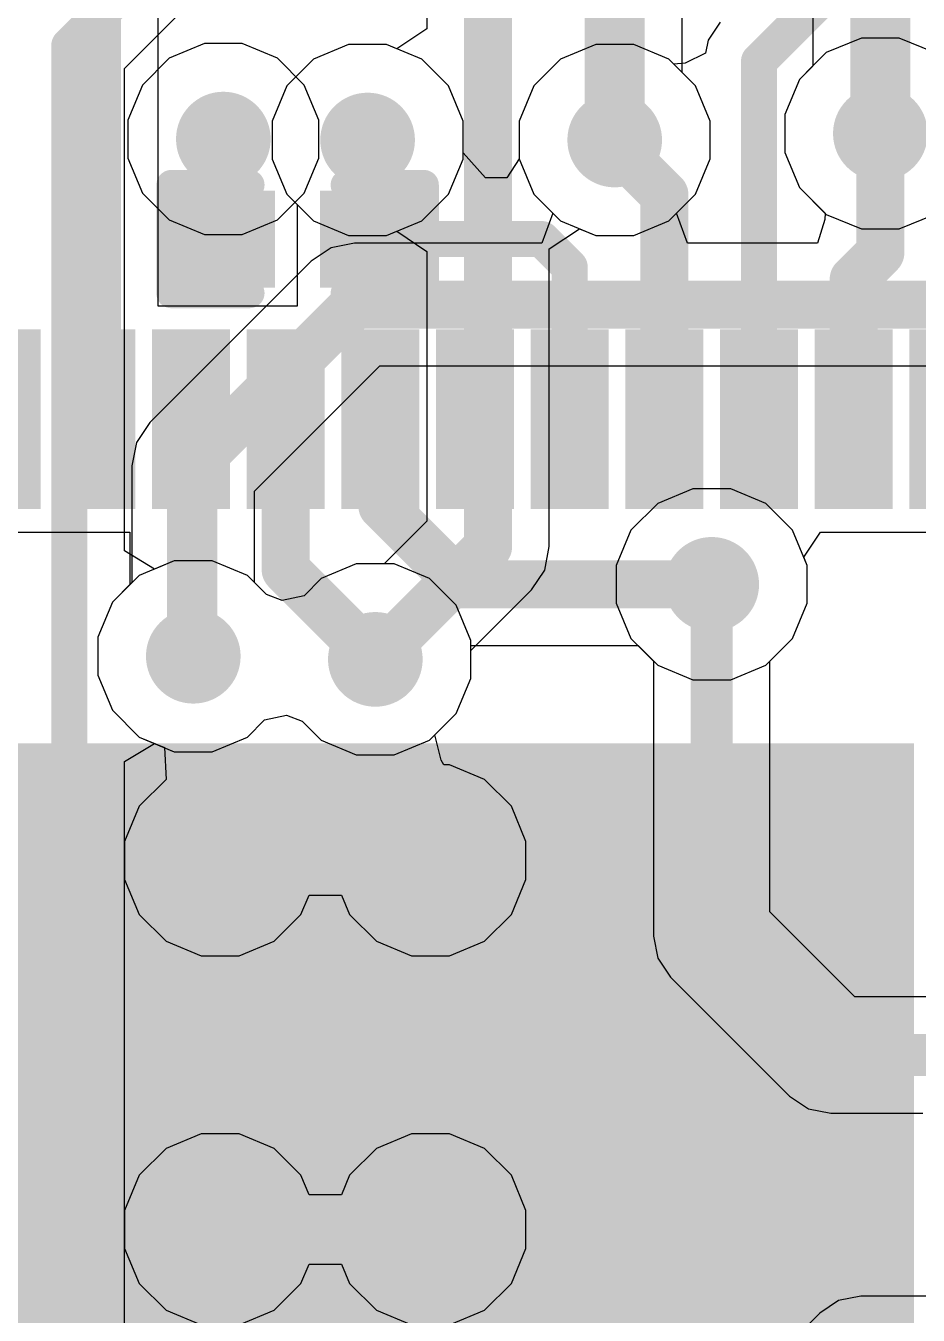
# Model space of a CAD drawing. Header units: inches. Extents: x 0 to 5429, y 0 to 5429.
# Drawn here: x 10.77 to 14.54, y 15.56 to 21.01 of the extents above; entities that cross this region are included whole.
import ezdxf

# ---------------------------------------------------------------- set-up
doc = ezdxf.new("R2010")
doc.units = ezdxf.units.IN
for name, color, linetype in [('Bottom Layer', 5, 'Continuous'), ('Ground', 16, 'Continuous'), ('Power', 76, 'Continuous'), ('Top Layer', 1, 'Continuous'), ('Top Overlay', 2, 'Continuous'), ('Top Paste', 8, 'Continuous'), ('Top Solder', 216, 'Continuous'), ('Via Holes', 16, 'Continuous')]:
    doc.layers.add(name, color=color, linetype=linetype)

# ---------------------------------------------------------------- blocks, each defined once
blk = doc.blocks.new('56_QFN__7_7__25')
at = {"layer": 'Top Layer'}
for points in [[(-2, -2), (-2, 2), (2, 2), (2, -2)], [(-1.69, -3.1), (-1.69, -3.75), (-1.91, -3.75), (-1.91, -3.1)], [(-1.29, -3.1), (-1.29, -3.75), (-1.51, -3.75), (-1.51, -3.1)], [(-0.89, -3.1), (-0.89, -3.75), (-1.11, -3.75), (-1.11, -3.1)], [(-0.49, -3.1), (-0.49, -3.75), (-0.71, -3.75), (-0.71, -3.1)], [(-0.09, -3.1), (-0.09, -3.75), (-0.31, -3.75), (-0.31, -3.1)], [(0.31, -3.1), (0.31, -3.75), (0.09, -3.75), (0.09, -3.1)], [(0.71, -3.1), (0.71, -3.75), (0.49, -3.75), (0.49, -3.1)], [(1.11, -3.1), (1.11, -3.75), (0.89, -3.75), (0.89, -3.1)], [(1.51, -3.1), (1.51, -3.75), (1.29, -3.75), (1.29, -3.1)], [(1.91, -3.1), (1.91, -3.75), (1.69, -3.75), (1.69, -3.1)]]:
    blk.add_hatch(color=1, dxfattribs=at).paths.add_polyline_path(points)
at = {"layer": 'Top Paste'}
for points in [[(-2, -2), (-2, 2), (2, 2), (2, -2)], [(-1.69, -3.1), (-1.69, -3.75), (-1.91, -3.75), (-1.91, -3.1)], [(-1.29, -3.1), (-1.29, -3.75), (-1.51, -3.75), (-1.51, -3.1)], [(-0.89, -3.1), (-0.89, -3.75), (-1.11, -3.75), (-1.11, -3.1)], [(-0.49, -3.1), (-0.49, -3.75), (-0.71, -3.75), (-0.71, -3.1)], [(-0.09, -3.1), (-0.09, -3.75), (-0.31, -3.75), (-0.31, -3.1)], [(0.31, -3.1), (0.31, -3.75), (0.09, -3.75), (0.09, -3.1)], [(0.71, -3.1), (0.71, -3.75), (0.49, -3.75), (0.49, -3.1)], [(1.11, -3.1), (1.11, -3.75), (0.89, -3.75), (0.89, -3.1)], [(1.51, -3.1), (1.51, -3.75), (1.29, -3.75), (1.29, -3.1)], [(1.91, -3.1), (1.91, -3.75), (1.69, -3.75), (1.69, -3.1)]]:
    blk.add_hatch(color=8, dxfattribs=at).paths.add_polyline_path(points)
at = {"layer": 'Top Solder'}
for points in [[(-2.055, -2.055), (-2.055, 2.055), (2.055, 2.055), (2.055, -2.055)], [(-2.035, -3.045), (-2.035, -3.805), (-2.365, -3.805), (-2.365, -3.045)], [(-1.635, -3.045), (-1.635, -3.805), (-1.965, -3.805), (-1.965, -3.045)], [(-1.235, -3.045), (-1.235, -3.805), (-1.565, -3.805), (-1.565, -3.045)], [(-0.835, -3.045), (-0.835, -3.805), (-1.165, -3.805), (-1.165, -3.045)], [(-0.435, -3.045), (-0.435, -3.805), (-0.765, -3.805), (-0.765, -3.045)], [(-0.035, -3.045), (-0.035, -3.805), (-0.365, -3.805), (-0.365, -3.045)], [(0.365, -3.045), (0.365, -3.805), (0.035, -3.805), (0.035, -3.045)], [(0.765, -3.045), (0.765, -3.805), (0.435, -3.805), (0.435, -3.045)], [(1.165, -3.045), (1.165, -3.805), (0.835, -3.805), (0.835, -3.045)], [(1.565, -3.045), (1.565, -3.805), (1.235, -3.805), (1.235, -3.045)], [(1.965, -3.045), (1.965, -3.805), (1.635, -3.805), (1.635, -3.045)]]:
    blk.add_hatch(color=216, dxfattribs=at).paths.add_polyline_path(points)
blk = doc.blocks.new('CAP_0201_66')
at = {"layer": 'Top Layer'}
for points in [[(-0.45, 0.15), (-0.15, 0.15), (-0.15, -0.15), (-0.45, -0.15)], [(0.15, 0.15), (0.45, 0.15), (0.45, -0.15), (0.15, -0.15)]]:
    blk.add_hatch(color=1, dxfattribs=at).paths.add_polyline_path(points)
at = {"layer": 'Top Paste'}
for points in [[(-0.45, 0.15), (-0.15, 0.15), (-0.15, -0.15), (-0.45, -0.15)], [(0.15, 0.15), (0.45, 0.15), (0.45, -0.15), (0.15, -0.15)]]:
    blk.add_hatch(color=8, dxfattribs=at).paths.add_polyline_path(points)
at = {"layer": 'Top Solder'}
for points in [[(-0.505, 0.205), (-0.095, 0.205), (-0.095, -0.205), (-0.505, -0.205)], [(0.095, 0.205), (0.505, 0.205), (0.505, -0.205), (0.095, -0.205)]]:
    blk.add_hatch(color=216, dxfattribs=at).paths.add_polyline_path(points)
at = {"layer": 'Top Overlay', "const_width": 0.127}
for points in [[(-0.5334, 0.2286), (-0.2032, 0.2286)], [(-0.5334, -0.2286), (-0.5334, 0.2286)], [(0.2032, 0.2286), (0.5334, 0.2286)], [(0.5334, -0.2286), (0.5334, 0.2286)], [(-0.5334, -0.2286), (-0.2032, -0.2286)], [(0.2032, -0.2286), (0.5334, -0.2286)]]:
    blk.add_lwpolyline(points, dxfattribs=at)
at = {"layer": 'Top Overlay', "const_width": 0.0635}
for points in [[(-0.5651, 0.2286, 1), (-0.5016, 0.2286, 1)], [(-0.5651, 0.2286, 1), (-0.5016, 0.2286, 1)], [(-0.2349, 0.2286, 1), (-0.1714, 0.2286, 1)], [(0.1714, 0.2286, 1), (0.2349, 0.2286, 1)], [(0.5016, 0.2286, 1), (0.5651, 0.2286, 1)], [(0.5016, 0.2286, 1), (0.5651, 0.2286, 1)], [(-0.5651, -0.2286, 1), (-0.5016, -0.2286, 1)], [(-0.5651, -0.2286, 1), (-0.5016, -0.2286, 1)], [(-0.2349, -0.2286, 1), (-0.1714, -0.2286, 1)], [(0.1714, -0.2286, 1), (0.2349, -0.2286, 1)], [(0.5016, -0.2286, 1), (0.5651, -0.2286, 1)], [(0.5016, -0.2286, 1), (0.5651, -0.2286, 1)]]:
    blk.add_lwpolyline(points, format="xyb", close=True, dxfattribs=at)

msp = doc.modelspace()

# ---------------------------------------------------------------- hatches: boundary and pattern name
at = {"layer": 'Bottom Layer'}
h = msp.add_hatch(color=5, dxfattribs=at)
edge = h.paths.add_edge_path()
edge.add_arc((11.6078, 20.5272), 0.2, 0, 360)
h = msp.add_hatch(color=5, dxfattribs=at)
edge = h.paths.add_edge_path()
edge.add_arc((12.2174, 20.5232), 0.2, 0, 360)
h = msp.add_hatch(color=5, dxfattribs=at)
edge = h.paths.add_edge_path()
edge.add_arc((13.2614, 20.5233), 0.2, 0, 360)
h = msp.add_hatch(color=5, dxfattribs=at)
edge = h.paths.add_edge_path()
edge.add_arc((14.3839, 20.5507), 0.2, 0, 360)
h = msp.add_hatch(color=5, dxfattribs=at)
edge = h.paths.add_edge_path()
edge.add_arc((13.6714, 18.6462), 0.2, 0, 360)
h = msp.add_hatch(color=5, dxfattribs=at)
edge = h.paths.add_edge_path()
edge.add_arc((11.4808, 18.3424), 0.2, 0, 360)
h = msp.add_hatch(color=5, dxfattribs=at)
edge = h.paths.add_edge_path()
edge.add_arc((12.25, 18.3292), 0.2, 0, 360)
h = msp.add_hatch(color=5, dxfattribs=at)
edge = h.paths.add_edge_path()
edge.add_arc((11.594, 17.48), 0.2, 0, 360)
h = msp.add_hatch(color=5, dxfattribs=at)
edge = h.paths.add_edge_path()
edge.add_arc((12.483, 17.48), 0.2, 0, 360)
h = msp.add_hatch(color=5, dxfattribs=at)
edge = h.paths.add_edge_path()
edge.add_arc((11.594, 15.9212), 0.2, 0, 360)
h = msp.add_hatch(color=5, dxfattribs=at)
edge = h.paths.add_edge_path()
edge.add_arc((12.483, 15.9212), 0.2, 0, 360)
at = {"layer": 'Ground'}
h = msp.add_hatch(color=16, dxfattribs=at)
edge = h.paths.add_edge_path()
edge.add_arc((11.6078, 20.5272), 0.2, 0, 360)
h = msp.add_hatch(color=16, dxfattribs=at)
edge = h.paths.add_edge_path()
edge.add_arc((12.2174, 20.5232), 0.2, 0, 360)
h = msp.add_hatch(color=16, dxfattribs=at)
edge = h.paths.add_edge_path()
edge.add_arc((13.2614, 20.5233), 0.2, 0, 360)
h = msp.add_hatch(color=16, dxfattribs=at)
edge = h.paths.add_edge_path()
edge.add_arc((14.3839, 20.5507), 0.2, 0, 360)
h = msp.add_hatch(color=16, dxfattribs=at)
edge = h.paths.add_edge_path()
edge.add_arc((13.6714, 18.6462), 0.2, 0, 360)
h = msp.add_hatch(color=16, dxfattribs=at)
edge = h.paths.add_edge_path()
edge.add_arc((11.4808, 18.3424), 0.2, 0, 360)
h = msp.add_hatch(color=16, dxfattribs=at)
edge = h.paths.add_edge_path()
edge.add_arc((12.25, 18.3292), 0.2, 0, 360)
h = msp.add_hatch(color=16, dxfattribs=at)
edge = h.paths.add_edge_path()
edge.add_arc((11.594, 17.48), 0.2, 0, 360)
h = msp.add_hatch(color=16, dxfattribs=at)
edge = h.paths.add_edge_path()
edge.add_arc((12.483, 17.48), 0.2, 0, 360)
h = msp.add_hatch(color=16, dxfattribs=at)
edge = h.paths.add_edge_path()
edge.add_arc((11.594, 15.9212), 0.2, 0, 360)
h = msp.add_hatch(color=16, dxfattribs=at)
edge = h.paths.add_edge_path()
edge.add_arc((12.483, 15.9212), 0.2, 0, 360)
at = {"layer": 'Power'}
h = msp.add_hatch(color=76, dxfattribs=at)
edge = h.paths.add_edge_path()
edge.add_arc((11.6078, 20.5272), 0.2, 0, 360)
h = msp.add_hatch(color=76, dxfattribs=at)
edge = h.paths.add_edge_path()
edge.add_arc((12.2174, 20.5232), 0.2, 0, 360)
h = msp.add_hatch(color=76, dxfattribs=at)
edge = h.paths.add_edge_path()
edge.add_arc((13.2614, 20.5233), 0.2, 0, 360)
h = msp.add_hatch(color=76, dxfattribs=at)
edge = h.paths.add_edge_path()
edge.add_arc((14.3839, 20.5507), 0.2, 0, 360)
h = msp.add_hatch(color=76, dxfattribs=at)
edge = h.paths.add_edge_path()
edge.add_arc((13.6714, 18.6462), 0.2, 0, 360)
h = msp.add_hatch(color=76, dxfattribs=at)
edge = h.paths.add_edge_path()
edge.add_arc((11.4808, 18.3424), 0.2, 0, 360)
h = msp.add_hatch(color=76, dxfattribs=at)
edge = h.paths.add_edge_path()
edge.add_arc((12.25, 18.3292), 0.2, 0, 360)
h = msp.add_hatch(color=76, dxfattribs=at)
edge = h.paths.add_edge_path()
edge.add_arc((11.594, 17.48), 0.2, 0, 360)
h = msp.add_hatch(color=76, dxfattribs=at)
edge = h.paths.add_edge_path()
edge.add_arc((12.483, 17.48), 0.2, 0, 360)
h = msp.add_hatch(color=76, dxfattribs=at)
edge = h.paths.add_edge_path()
edge.add_arc((11.594, 15.9212), 0.2, 0, 360)
h = msp.add_hatch(color=76, dxfattribs=at)
edge = h.paths.add_edge_path()
edge.add_arc((12.483, 15.9212), 0.2, 0, 360)
at = {"layer": 'Top Layer'}
h = msp.add_hatch(color=1, dxfattribs=at)
edge = h.paths.add_edge_path()
edge.add_arc((11.6078, 20.5272), 0.2, 0, 360)
h = msp.add_hatch(color=1, dxfattribs=at)
edge = h.paths.add_edge_path()
edge.add_arc((12.2174, 20.5232), 0.2, 0, 360)
h = msp.add_hatch(color=1, dxfattribs=at)
edge = h.paths.add_edge_path()
edge.add_arc((13.2614, 20.5233), 0.2, 0, 360)
h = msp.add_hatch(color=1, dxfattribs=at)
edge = h.paths.add_edge_path()
edge.add_arc((14.3839, 20.5507), 0.2, 0, 360)
h = msp.add_hatch(color=1, dxfattribs=at)
edge = h.paths.add_edge_path()
edge.add_arc((13.6714, 18.6462), 0.2, 0, 360)
h = msp.add_hatch(color=1, dxfattribs=at)
edge = h.paths.add_edge_path()
edge.add_arc((11.4808, 18.3424), 0.2, 0, 360)
h = msp.add_hatch(color=1, dxfattribs=at)
edge = h.paths.add_edge_path()
edge.add_arc((12.25, 18.3292), 0.2, 0, 360)
h = msp.add_hatch(color=1, dxfattribs=at)
edge = h.paths.add_edge_path()
edge.add_arc((11.594, 17.48), 0.2, 0, 360)
h = msp.add_hatch(color=1, dxfattribs=at)
edge = h.paths.add_edge_path()
edge.add_arc((12.483, 17.48), 0.2, 0, 360)
h = msp.add_hatch(color=1, dxfattribs=at)
edge = h.paths.add_edge_path()
edge.add_arc((11.594, 15.9212), 0.2, 0, 360)
h = msp.add_hatch(color=1, dxfattribs=at)
edge = h.paths.add_edge_path()
edge.add_arc((12.483, 15.9212), 0.2, 0, 360)
at = {"layer": 'Via Holes'}
h = msp.add_hatch(color=7, dxfattribs=at)
edge = h.paths.add_edge_path()
edge.add_arc((14.3839, 20.5507), 0.1, 0, 360)
h = msp.add_hatch(color=7, dxfattribs=at)
edge = h.paths.add_edge_path()
edge.add_arc((11.6078, 20.5272), 0.1, 0, 360)
h = msp.add_hatch(color=7, dxfattribs=at)
edge = h.paths.add_edge_path()
edge.add_arc((12.2174, 20.5232), 0.1, 0, 360)
h = msp.add_hatch(color=7, dxfattribs=at)
edge = h.paths.add_edge_path()
edge.add_arc((13.2614, 20.5233), 0.1, 0, 360)
h = msp.add_hatch(color=7, dxfattribs=at)
edge = h.paths.add_edge_path()
edge.add_arc((13.6714, 18.6462), 0.1, 0, 360)
h = msp.add_hatch(color=7, dxfattribs=at)
edge = h.paths.add_edge_path()
edge.add_arc((11.4808, 18.3424), 0.1, 0, 360)
h = msp.add_hatch(color=7, dxfattribs=at)
edge = h.paths.add_edge_path()
edge.add_arc((12.25, 18.3292), 0.1, 0, 360)
h = msp.add_hatch(color=7, dxfattribs=at)
edge = h.paths.add_edge_path()
edge.add_arc((11.594, 17.48), 0.1, 0, 360)
h = msp.add_hatch(color=7, dxfattribs=at)
edge = h.paths.add_edge_path()
edge.add_arc((12.483, 17.48), 0.1, 0, 360)
h = msp.add_hatch(color=7, dxfattribs=at)
edge = h.paths.add_edge_path()
edge.add_arc((11.594, 15.9212), 0.1, 0, 360)
h = msp.add_hatch(color=7, dxfattribs=at)
edge = h.paths.add_edge_path()
edge.add_arc((12.483, 15.9212), 0.1, 0, 360)

# ---------------------------------------------------------------- linework, layer by layer
at = {"layer": 'Bottom Layer'}
for p, q in [((14.099, 22.5059), (14.099, 20.8361)), ((13.5463, 20.8086), (13.5463, 21.2507)), ((11.1899, 20.8253), (11.5342, 21.1697)), ((12.4673, 21.1397), (12.4673, 20.9936)), ((12.4673, 20.9936), (12.3403, 20.9087)), ((12.1372, 20.9264), (11.989, 20.865)), ((12.2976, 20.9264), (12.1372, 20.9264)), ((12.3403, 20.9087), (12.2976, 20.9264)), ((11.989, 20.865), (11.8756, 20.7516)), ((11.1899, 18.7876), (11.1899, 20.8253)), ((13.6032, 20.7517), (13.5463, 20.8086)), ((14.099, 20.8361), (14.0421, 20.7791)), ((14.0421, 20.7791), (13.9807, 20.6309)), ((11.8756, 20.7516), (11.8142, 20.6034)), ((13.6646, 20.6035), (13.6032, 20.7517)), ((11.8142, 20.6034), (11.8142, 20.443)), ((13.6646, 20.4431), (13.6646, 20.6035)), ((13.9807, 20.6309), (13.9807, 20.4705)), ((11.8142, 20.443), (11.8756, 20.2948)), ((13.6032, 20.2949), (13.6646, 20.4431)), ((13.9807, 20.4705), (14.0421, 20.3223)), ((14.0421, 20.3223), (14.1555, 20.2089)), ((11.8756, 20.2948), (11.989, 20.1814)), ((13.4898, 20.1815), (13.6032, 20.2949)), ((11.989, 20.1814), (12.1372, 20.12)), ((13.3416, 20.1201), (13.4898, 20.1815)), ((14.1555, 20.2089), (14.3037, 20.1475)), ((14.4641, 20.1475), (14.6123, 20.2089)), ((12.1372, 20.12), (12.2976, 20.12)), ((12.2976, 20.12), (12.3403, 20.1377)), ((12.3403, 20.1377), (12.4673, 20.0528)), ((12.9852, 20.0638), (13.1122, 20.1486)), ((13.1122, 20.1486), (13.1812, 20.1201)), ((13.1812, 20.1201), (13.3416, 20.1201)), ((14.3037, 20.1475), (14.4641, 20.1475)), ((12.4673, 20.0528), (12.4673, 18.9128)), ((12.9852, 18.8055), (12.9852, 20.0638)), ((13.5912, 19.0494), (13.443, 18.988)), ((13.7516, 19.0494), (13.5912, 19.0494)), ((13.8998, 18.988), (13.7516, 19.0494)), ((13.443, 18.988), (13.3296, 18.8746)), ((14.0132, 18.8746), (13.8998, 18.988)), ((12.4673, 18.9128), (12.2869, 18.7324)), ((13.3296, 18.8746), (13.2682, 18.7264)), ((14.0746, 18.7264), (14.0132, 18.8746)), ((12.9655, 18.7064), (12.9852, 18.8055)), ((11.3169, 18.7109), (11.1899, 18.7876)), ((11.4006, 18.7456), (11.3169, 18.7109)), ((11.561, 18.7456), (11.4006, 18.7456)), ((11.7092, 18.6842), (11.561, 18.7456)), ((11.7898, 18.6037), (11.7092, 18.6842)), ((12.1697, 18.7324), (12.0216, 18.671)), ((12.2869, 18.7324), (12.1697, 18.7324)), ((12.9094, 18.6224), (12.9655, 18.7064)), ((13.2682, 18.7264), (13.2682, 18.566)), ((14.0746, 18.566), (14.0746, 18.7264)), ((12.0216, 18.671), (11.9487, 18.5982)), ((11.8557, 18.578), (11.7898, 18.6037)), ((11.9487, 18.5982), (11.8557, 18.578)), ((12.6531, 18.3661), (12.9094, 18.6224)), ((13.2682, 18.566), (13.3296, 18.4178)), ((14.0132, 18.4178), (14.0746, 18.566)), ((13.3296, 18.4178), (13.4254, 18.322)), ((13.9174, 18.322), (14.0132, 18.4178)), ((12.6531, 18.249), (12.6531, 18.3661)), ((13.4254, 18.322), (13.4254, 17.1605)), ((13.9174, 17.2624), (13.9174, 18.322)), ((12.5918, 18.1008), (12.6531, 18.249)), ((11.782, 18.0734), (11.875, 18.0936)), ((11.875, 18.0936), (11.941, 18.0679)), ((12.4783, 17.9874), (12.5918, 18.1008)), ((11.7092, 18.0006), (11.782, 18.0734)), ((11.941, 18.0679), (12.0216, 17.9874)), ((11.561, 17.9392), (11.7092, 18.0006)), ((12.0216, 17.9874), (12.1697, 17.926)), ((12.3302, 17.926), (12.4783, 17.9874)), ((11.1899, 17.8972), (11.3169, 17.9739)), ((11.3169, 17.9739), (11.4006, 17.9392)), ((11.4006, 17.9392), (11.561, 17.9392)), ((12.1697, 17.926), (12.3302, 17.926)), ((11.1899, 13.7778), (11.1899, 17.8972)), ((14.2763, 16.9035), (13.9174, 17.2624)), ((13.4254, 17.1605), (13.4441, 17.0663)), ((13.4441, 17.0663), (13.4974, 16.9865)), ((13.4974, 16.9865), (14.0004, 16.4835)), ((14.7215, 16.9035), (14.2763, 16.9035)), ((14.0004, 16.4835), (14.0803, 16.4302)), ((14.0803, 16.4302), (14.1744, 16.4115)), ((14.1744, 16.4115), (14.564, 16.4115)), ((14.3019, 15.6391), (14.2077, 15.6204)), ((14.7808, 15.6391), (14.3019, 15.6391)), ((14.2077, 15.6204), (14.1279, 15.5671)), ((14.1279, 15.5671), (13.2974, 14.7366))]:
    msp.add_line(p, q, dxfattribs=at)
for points, const_width in [([(14.3839, 20.5507), (14.3839, 22.6239)], 0.254), ([(10.9568, 20.9219), (11.6078, 21.5729)], 0.1524), ([(13.2614, 20.5233), (13.2614, 21.2507)], 0.254), ([(12.7263, 18.8055), (12.7263, 21.247)], 0.2032), ([(10.9568, 13.6812), (10.9568, 20.9219)], 0.1524), ([(12.25, 18.3292), (12.7263, 18.8055)], 0.2032), ([(13.6714, 17.1605), (13.6714, 18.6462)], 0.1778), ([(13.6714, 17.1605), (14.1744, 16.6575)], 0.1778), ([(14.1744, 16.6575), (15.1892, 16.6575)], 0.1778)]:
    msp.add_lwpolyline(points, dxfattribs=dict(at, const_width=const_width))
for points, const_width in [([(10.9187, 20.9219, 1), (10.9949, 20.9219, 1)], 0.0762), ([(10.9187, 20.9219, 1), (10.9949, 20.9219, 1)], 0.0762), ([(13.1979, 20.5233, 1), (13.3249, 20.5233, 1)], 0.127), ([(14.3204, 20.5507, 1), (14.4474, 20.5507, 1)], 0.127), ([(12.6755, 18.8055, 1), (12.7771, 18.8055, 1)], 0.1016), ([(12.6755, 18.8055, 1), (12.7771, 18.8055, 1)], 0.1016), ([(13.627, 18.6462, 1), (13.7159, 18.6462, 1)], 0.0889), ([(12.1992, 18.3292, 1), (12.3008, 18.3292, 1)], 0.1016), ([(13.627, 17.1605, 1), (13.7159, 17.1605, 1)], 0.0889), ([(13.627, 17.1605, 1), (13.7159, 17.1605, 1)], 0.0889), ([(14.13, 16.6575, 1), (14.2189, 16.6575, 1)], 0.0889), ([(14.13, 16.6575, 1), (14.2189, 16.6575, 1)], 0.0889)]:
    msp.add_lwpolyline(points, format="xyb", close=True, dxfattribs=dict(at, const_width=const_width))
at = {"layer": 'Ground'}
for p, q in [((12.1372, 20.9264), (11.989, 20.865)), ((12.2976, 20.9264), (12.1372, 20.9264)), ((12.4458, 20.865), (12.2976, 20.9264)), ((13.1812, 20.9265), (13.033, 20.8651)), ((13.3416, 20.9265), (13.1812, 20.9265)), ((13.4898, 20.8651), (13.3416, 20.9265)), ((14.3037, 20.9539), (14.1555, 20.8926)), ((14.4641, 20.9539), (14.3037, 20.9539)), ((14.6123, 20.8926), (14.4641, 20.9539)), ((11.989, 20.865), (11.8756, 20.7516)), ((12.5592, 20.7516), (12.4458, 20.865)), ((13.033, 20.8651), (12.9196, 20.7517)), ((13.6032, 20.7517), (13.4898, 20.8651)), ((14.1555, 20.8926), (14.0421, 20.7791)), ((14.0421, 20.7791), (13.9807, 20.6309)), ((11.8756, 20.7516), (11.8142, 20.6034)), ((12.6206, 20.6034), (12.5592, 20.7516)), ((12.9196, 20.7517), (12.8582, 20.6035)), ((13.6646, 20.6035), (13.6032, 20.7517)), ((11.8142, 20.6034), (11.8142, 20.443)), ((12.6206, 20.443), (12.6206, 20.6034)), ((12.8582, 20.6035), (12.8582, 20.4431)), ((13.6646, 20.4431), (13.6646, 20.6035)), ((13.9807, 20.6309), (13.9807, 20.4705)), ((11.8142, 20.443), (11.8756, 20.2948)), ((12.5592, 20.2948), (12.6206, 20.443)), ((12.8582, 20.4431), (12.9196, 20.2949)), ((13.6032, 20.2949), (13.6646, 20.4431)), ((13.9807, 20.4705), (14.0421, 20.3223)), ((14.0421, 20.3223), (14.1555, 20.2089)), ((11.8756, 20.2948), (11.989, 20.1814)), ((12.4458, 20.1814), (12.5592, 20.2948)), ((12.9196, 20.2949), (13.033, 20.1815)), ((13.4898, 20.1815), (13.6032, 20.2949)), ((11.989, 20.1814), (12.1372, 20.12)), ((12.2976, 20.12), (12.4458, 20.1814)), ((13.033, 20.1815), (13.1812, 20.1201)), ((13.3416, 20.1201), (13.4898, 20.1815)), ((14.1555, 20.2089), (14.3037, 20.1475)), ((14.4641, 20.1475), (14.6123, 20.2089)), ((12.1372, 20.12), (12.2976, 20.12)), ((13.1812, 20.1201), (13.3416, 20.1201)), ((14.3037, 20.1475), (14.4641, 20.1475)), ((13.5912, 19.0494), (13.443, 18.988)), ((13.7516, 19.0494), (13.5912, 19.0494)), ((13.8998, 18.988), (13.7516, 19.0494)), ((13.443, 18.988), (13.3296, 18.8746)), ((14.0132, 18.8746), (13.8998, 18.988)), ((13.3296, 18.8746), (13.2682, 18.7264)), ((14.0746, 18.7264), (14.0132, 18.8746)), ((11.4006, 18.7456), (11.2524, 18.6842)), ((11.561, 18.7456), (11.4006, 18.7456)), ((11.7092, 18.6842), (11.561, 18.7456)), ((11.2524, 18.6842), (11.139, 18.5708)), ((11.7898, 18.6037), (11.7092, 18.6842)), ((12.1697, 18.7324), (12.0216, 18.671)), ((12.3302, 18.7324), (12.1697, 18.7324)), ((12.4783, 18.671), (12.3302, 18.7324)), ((13.2682, 18.7264), (13.2682, 18.566)), ((14.0746, 18.566), (14.0746, 18.7264)), ((12.0216, 18.671), (11.9487, 18.5982)), ((12.5918, 18.5576), (12.4783, 18.671)), ((11.8557, 18.578), (11.7898, 18.6037)), ((11.9487, 18.5982), (11.8557, 18.578)), ((11.139, 18.5708), (11.0776, 18.4226)), ((12.6531, 18.4094), (12.5918, 18.5576)), ((13.2682, 18.566), (13.3296, 18.4178)), ((14.0132, 18.4178), (14.0746, 18.566)), ((11.0776, 18.4226), (11.0776, 18.2622)), ((13.3296, 18.4178), (13.443, 18.3044)), ((13.8998, 18.3044), (14.0132, 18.4178)), ((12.6531, 18.249), (12.6531, 18.4094)), ((13.443, 18.3044), (13.5912, 18.243)), ((13.7516, 18.243), (13.8998, 18.3044)), ((11.0776, 18.2622), (11.139, 18.114)), ((12.5918, 18.1008), (12.6531, 18.249)), ((13.5912, 18.243), (13.7516, 18.243)), ((11.139, 18.114), (11.2524, 18.0006)), ((11.782, 18.0734), (11.875, 18.0936)), ((11.875, 18.0936), (11.941, 18.0679)), ((12.4783, 17.9874), (12.5918, 18.1008)), ((11.7092, 18.0006), (11.782, 18.0734)), ((11.941, 18.0679), (12.0216, 17.9874)), ((11.2524, 18.0006), (11.4006, 17.9392)), ((11.561, 17.9392), (11.7092, 18.0006)), ((12.0216, 17.9874), (12.1697, 17.926)), ((12.3302, 17.926), (12.4783, 17.9874)), ((11.4006, 17.9392), (11.561, 17.9392)), ((12.1697, 17.926), (12.3302, 17.926))]:
    msp.add_line(p, q, dxfattribs=at)
at = {"layer": 'Power'}
for p, q in [((11.5276, 20.9304), (11.3794, 20.869)), ((11.688, 20.9304), (11.5276, 20.9304)), ((11.8362, 20.869), (11.688, 20.9304)), ((13.1812, 20.9265), (13.033, 20.8651)), ((13.3416, 20.9265), (13.1812, 20.9265)), ((13.4898, 20.8651), (13.3416, 20.9265)), ((14.3037, 20.9539), (14.1555, 20.8926)), ((14.4641, 20.9539), (14.3037, 20.9539)), ((14.6123, 20.8926), (14.4641, 20.9539)), ((11.3794, 20.869), (11.266, 20.7556)), ((11.9496, 20.7556), (11.8362, 20.869)), ((13.033, 20.8651), (12.9196, 20.7517)), ((13.6032, 20.7517), (13.4898, 20.8651)), ((14.1555, 20.8926), (14.0421, 20.7791)), ((11.266, 20.7556), (11.2046, 20.6074)), ((12.011, 20.6074), (11.9496, 20.7556)), ((14.0421, 20.7791), (13.9807, 20.6309)), ((12.9196, 20.7517), (12.8582, 20.6035)), ((13.6646, 20.6035), (13.6032, 20.7517)), ((11.2046, 20.6074), (11.2046, 20.447)), ((12.011, 20.447), (12.011, 20.6074)), ((12.8582, 20.6035), (12.8582, 20.4431)), ((13.6646, 20.4431), (13.6646, 20.6035)), ((13.9807, 20.6309), (13.9807, 20.4705)), ((11.2046, 20.447), (11.266, 20.2988)), ((11.9496, 20.2988), (12.011, 20.447)), ((12.8582, 20.4431), (12.9196, 20.2949)), ((13.6032, 20.2949), (13.6646, 20.4431)), ((13.9807, 20.4705), (14.0421, 20.3223)), ((14.0421, 20.3223), (14.1503, 20.2141)), ((11.266, 20.2988), (11.3794, 20.1854)), ((11.8362, 20.1854), (11.9496, 20.2988)), ((12.9196, 20.2949), (13.0003, 20.2141)), ((13.5224, 20.2141), (13.6032, 20.2949)), ((13.0003, 20.2141), (12.9542, 20.0871)), ((13.5686, 20.0871), (13.5224, 20.2141)), ((14.1503, 20.2141), (14.1488, 20.1873)), ((11.3794, 20.1854), (11.5276, 20.124)), ((11.688, 20.124), (11.8362, 20.1854)), ((14.1488, 20.1873), (14.1178, 20.0871)), ((11.5276, 20.124), (11.688, 20.124)), ((12.0628, 20.0674), (11.9788, 20.0112)), ((12.162, 20.0871), (12.0628, 20.0674)), ((12.9542, 20.0871), (12.162, 20.0871)), ((14.1178, 20.0871), (13.5686, 20.0871)), ((11.9788, 20.0112), (11.2977, 19.3301)), ((11.7398, 19.0397), (12.2692, 19.5691)), ((12.2692, 19.5691), (15.5093, 19.5691)), ((11.2977, 19.3301), (11.2415, 19.2461)), ((11.2415, 19.2461), (11.2218, 19.147)), ((11.2218, 19.147), (11.2218, 18.6536)), ((11.7398, 18.6536), (11.7398, 19.0397)), ((13.5912, 19.0494), (13.443, 18.988)), ((13.7516, 19.0494), (13.5912, 19.0494)), ((13.8998, 18.988), (13.7516, 19.0494)), ((13.443, 18.988), (13.3296, 18.8746)), ((14.0132, 18.8746), (13.8998, 18.988)), ((13.3296, 18.8746), (13.2682, 18.7264)), ((14.0746, 18.7264), (14.0132, 18.8746)), ((12.1697, 18.7324), (12.0216, 18.671)), ((12.3302, 18.7324), (12.1697, 18.7324)), ((12.4783, 18.671), (12.3302, 18.7324)), ((13.2682, 18.7264), (13.2682, 18.566)), ((14.0746, 18.566), (14.0746, 18.7264)), ((11.2218, 18.6536), (11.139, 18.5708)), ((11.7898, 18.6037), (11.7398, 18.6536)), ((12.0216, 18.671), (11.9487, 18.5982)), ((12.5918, 18.5576), (12.4783, 18.671)), ((11.8557, 18.578), (11.7898, 18.6037)), ((11.9487, 18.5982), (11.8557, 18.578)), ((11.139, 18.5708), (11.0776, 18.4226)), ((12.6531, 18.4094), (12.5918, 18.5576)), ((13.2682, 18.566), (13.3296, 18.4178)), ((14.0132, 18.4178), (14.0746, 18.566)), ((11.0776, 18.4226), (11.0776, 18.2622)), ((13.3296, 18.4178), (13.443, 18.3044)), ((13.8998, 18.3044), (14.0132, 18.4178)), ((12.6531, 18.249), (12.6531, 18.4094)), ((13.443, 18.3044), (13.5912, 18.243)), ((13.7516, 18.243), (13.8998, 18.3044)), ((11.0776, 18.2622), (11.139, 18.114)), ((12.5918, 18.1008), (12.6531, 18.249)), ((13.5912, 18.243), (13.7516, 18.243)), ((11.139, 18.114), (11.2524, 18.0006)), ((12.5012, 18.0102), (12.5918, 18.1008)), ((11.2524, 18.0006), (11.3589, 17.9565)), ((12.5285, 17.9028), (12.5012, 18.0102)), ((11.3589, 17.9565), (11.3658, 17.8219)), ((12.5401, 17.8832), (12.5285, 17.9028)), ((12.5632, 17.8832), (12.5401, 17.8832)), ((12.7114, 17.8218), (12.5632, 17.8832)), ((11.3657, 17.8218), (11.2522, 17.7084)), ((11.3658, 17.8219), (11.3657, 17.8218)), ((12.8249, 17.7084), (12.7114, 17.8218)), ((11.2522, 17.7084), (11.1908, 17.5602)), ((12.8862, 17.5602), (12.8249, 17.7084)), ((11.1908, 17.5602), (11.1908, 17.3998)), ((12.8862, 17.3998), (12.8862, 17.5602)), ((11.1908, 17.3998), (11.2522, 17.2516)), ((12.8249, 17.2516), (12.8862, 17.3998)), ((11.9359, 17.2516), (11.9698, 17.3336)), ((11.9698, 17.3336), (12.1073, 17.3336)), ((12.1073, 17.3336), (12.1412, 17.2516)), ((11.2522, 17.2516), (11.3657, 17.1382)), ((11.8224, 17.1382), (11.9359, 17.2516)), ((12.1412, 17.2516), (12.2547, 17.1382)), ((12.7114, 17.1382), (12.8249, 17.2516)), ((11.3657, 17.1382), (11.5138, 17.0768)), ((11.6742, 17.0768), (11.8224, 17.1382)), ((12.2547, 17.1382), (12.4028, 17.0768)), ((12.5632, 17.0768), (12.7114, 17.1382)), ((11.5138, 17.0768), (11.6742, 17.0768)), ((12.4028, 17.0768), (12.5632, 17.0768)), ((11.5138, 16.3244), (11.3657, 16.263)), ((11.6742, 16.3244), (11.5138, 16.3244)), ((11.8224, 16.263), (11.6742, 16.3244)), ((12.4028, 16.3244), (12.2547, 16.263)), ((12.5632, 16.3244), (12.4028, 16.3244)), ((12.7114, 16.263), (12.5632, 16.3244)), ((11.3657, 16.263), (11.2522, 16.1496)), ((11.9359, 16.1496), (11.8224, 16.263)), ((12.2547, 16.263), (12.1412, 16.1496)), ((12.8249, 16.1496), (12.7114, 16.263)), ((11.2522, 16.1496), (11.1908, 16.0014)), ((11.9698, 16.0676), (11.9359, 16.1496)), ((12.1412, 16.1496), (12.1073, 16.0676)), ((12.8862, 16.0014), (12.8249, 16.1496)), ((12.1073, 16.0676), (11.9698, 16.0676)), ((11.1908, 16.0014), (11.1908, 15.841)), ((12.8862, 15.841), (12.8862, 16.0014)), ((11.1908, 15.841), (11.2522, 15.6928)), ((12.8249, 15.6928), (12.8862, 15.841)), ((11.9359, 15.6928), (11.9698, 15.7748)), ((11.9698, 15.7748), (12.1073, 15.7748)), ((12.1073, 15.7748), (12.1412, 15.6928)), ((11.2522, 15.6928), (11.3657, 15.5794)), ((11.8224, 15.5794), (11.9359, 15.6928)), ((12.1412, 15.6928), (12.2547, 15.5794)), ((12.7114, 15.5794), (12.8249, 15.6928)), ((11.3657, 15.5794), (11.5138, 15.518)), ((11.6742, 15.518), (11.8224, 15.5794)), ((12.2547, 15.5794), (12.4028, 15.518)), ((12.5632, 15.518), (12.7114, 15.5794))]:
    msp.add_line(p, q, dxfattribs=at)
at = {"layer": 'Power', "const_width": 0.2032}
for points in [[(11.4808, 19.147), (12.162, 19.8281)], [(12.162, 19.8281), (22.2597, 19.8281)], [(11.4808, 18.3424), (11.4808, 19.147)]]:
    msp.add_lwpolyline(points, dxfattribs=at)
at = {"layer": 'Power', "const_width": 0.1016}
for points in [[(12.1112, 19.8281, 1), (12.2128, 19.8281, 1)], [(12.1112, 19.8281, 1), (12.2128, 19.8281, 1)], [(11.43, 19.147, 1), (11.5316, 19.147, 1)], [(11.43, 19.147, 1), (11.5316, 19.147, 1)], [(11.43, 18.3424, 1), (11.5316, 18.3424, 1)]]:
    msp.add_lwpolyline(points, format="xyb", close=True, dxfattribs=at)
at = {"layer": 'Top Layer'}
for p, q in [((11.3329, 19.8214), (11.3329, 21.1129)), ((13.7066, 21.0212), (13.6561, 20.9456)), ((12.1372, 20.9264), (11.989, 20.865)), ((12.2976, 20.9264), (12.1372, 20.9264)), ((12.4458, 20.865), (12.2976, 20.9264)), ((13.1812, 20.9265), (13.033, 20.8651)), ((13.3416, 20.9265), (13.1812, 20.9265)), ((13.4898, 20.8651), (13.3416, 20.9265)), ((13.6561, 20.9456), (13.6449, 20.8895)), ((11.989, 20.865), (11.8756, 20.7516)), ((12.5592, 20.7516), (12.4458, 20.865)), ((13.033, 20.8651), (12.9196, 20.7517)), ((13.5113, 20.8435), (13.4898, 20.8651)), ((13.6449, 20.8895), (13.5596, 20.8484)), ((13.5596, 20.8484), (13.5113, 20.8435)), ((11.8756, 20.7516), (11.8142, 20.6034)), ((12.6206, 20.6034), (12.5592, 20.7516)), ((12.9196, 20.7517), (12.8582, 20.6035)), ((11.8142, 20.6034), (11.8142, 20.443)), ((12.6206, 20.469), (12.6206, 20.6034)), ((12.8582, 20.6035), (12.8582, 20.4431)), ((11.8142, 20.443), (11.8756, 20.2948)), ((12.7148, 20.3639), (12.6206, 20.469)), ((12.8582, 20.4431), (12.8053, 20.3639)), ((12.8053, 20.3639), (12.7148, 20.3639)), ((11.8756, 20.2948), (11.9191, 20.2513)), ((11.9191, 20.2513), (11.9191, 19.8214)), ((11.9191, 19.8214), (11.3329, 19.8214)), ((9.609, 18.8666), (11.2124, 18.8666)), ((11.2124, 18.8666), (11.2124, 18.6442)), ((14.0603, 18.761), (14.1308, 18.8666)), ((14.1308, 18.8666), (15.3273, 18.8666)), ((14.0746, 18.7264), (14.0603, 18.761)), ((14.0746, 18.566), (14.0746, 18.7264)), ((11.2124, 18.6442), (11.139, 18.5708)), ((11.139, 18.5708), (11.0776, 18.4226)), ((14.0132, 18.4178), (14.0746, 18.566)), ((11.0776, 18.4226), (11.0776, 18.2622)), ((13.8998, 18.3044), (14.0132, 18.4178)), ((12.6531, 18.249), (12.6531, 18.3872)), ((12.6531, 18.3872), (13.3602, 18.3872)), ((13.3602, 18.3872), (13.443, 18.3044)), ((13.443, 18.3044), (13.5912, 18.243)), ((13.7516, 18.243), (13.8998, 18.3044)), ((11.0776, 18.2622), (11.139, 18.114)), ((12.5918, 18.1008), (12.6531, 18.249)), ((13.5912, 18.243), (13.7516, 18.243)), ((11.139, 18.114), (11.2524, 18.0006)), ((11.782, 18.0734), (11.875, 18.0936)), ((11.875, 18.0936), (11.941, 18.0679)), ((12.4783, 17.9874), (12.5918, 18.1008)), ((11.7092, 18.0006), (11.782, 18.0734)), ((11.941, 18.0679), (12.0216, 17.9874)), ((11.2524, 18.0006), (11.4006, 17.9392)), ((11.561, 17.9392), (11.7092, 18.0006)), ((12.0216, 17.9874), (12.1697, 17.926)), ((12.3302, 17.926), (12.4783, 17.9874)), ((11.4006, 17.9392), (11.561, 17.9392)), ((12.1697, 17.926), (12.3302, 17.926))]:
    msp.add_line(p, q, dxfattribs=at)
for points, const_width in [([(11.0739, 19.344), (11.0739, 22.3028)], 0.2032), ([(13.8714, 20.8564), (14.1986, 21.1836)], 0.1524), ([(13.8714, 19.344), (13.8714, 20.8564)], 0.1524), ([(14.3839, 20.0472), (14.3839, 20.5507)], 0.2032), ([(12.2174, 20.5232), (12.2194, 20.5212)], 0.1524), ([(12.2194, 20.1068), (12.2194, 20.5212)], 0.1524), ([(13.2614, 20.502), (13.2614, 20.5233)], 0.2032), ([(13.2614, 20.502), (13.4714, 20.292)], 0.2032), ([(13.4714, 19.344), (13.4714, 20.292)], 0.2032), ([(12.2194, 20.1068), (12.2215, 20.1048)], 0.1524), ([(12.2215, 20.1048), (12.9528, 20.1048)], 0.1524), ([(12.9528, 20.1048), (13.0714, 19.9862)], 0.1524), ([(14.2714, 19.9348), (14.3839, 20.0472)], 0.2032), ([(13.0714, 19.344), (13.0714, 19.9862)], 0.1524), ([(14.2714, 19.344), (14.2714, 19.9348)], 0.2032), ([(11.4714, 18.3518), (11.4714, 19.344)], 0.2032), ([(11.8714, 18.7078), (11.8714, 19.344)], 0.2032), ([(12.2714, 19.344), (12.2798, 19.3356)], 0.2032), ([(12.2798, 18.9773), (12.2798, 19.3356)], 0.2032), ([(12.2798, 18.9773), (12.6109, 18.6462)], 0.2032), ([(11.8714, 18.7078), (12.25, 18.3293)], 0.2032), ([(12.6109, 18.6462), (13.6714, 18.6462)], 0.2032), ([(11.5316, 18.3932), (11.5824, 18.3424)], 0.1524), ([(11.4714, 18.3518), (11.4808, 18.3424)], 0.1524), ([(12.25, 18.3292), (12.25, 18.3293)], 0.2032)]:
    msp.add_lwpolyline(points, dxfattribs=dict(at, const_width=const_width))
for points, const_width in [([(13.8333, 20.8564, 1), (13.9095, 20.8564, 1)], 0.0762), ([(13.8333, 20.8564, 1), (13.9095, 20.8564, 1)], 0.0762), ([(14.3331, 20.5507, 1), (14.4347, 20.5507, 1)], 0.1016), ([(12.1793, 20.5232, 1), (12.2555, 20.5232, 1)], 0.0762), ([(12.1813, 20.5212, 1), (12.2575, 20.5212, 1)], 0.0762), ([(12.1813, 20.5212, 1), (12.2575, 20.5212, 1)], 0.0762), ([(13.2106, 20.5233, 1), (13.3122, 20.5233, 1)], 0.1016), ([(13.2106, 20.502, 1), (13.3122, 20.502, 1)], 0.1016), ([(13.2106, 20.502, 1), (13.3122, 20.502, 1)], 0.1016), ([(13.4206, 20.292, 1), (13.5222, 20.292, 1)], 0.1016), ([(13.4206, 20.292, 1), (13.5222, 20.292, 1)], 0.1016), ([(12.1813, 20.1068, 1), (12.2575, 20.1068, 1)], 0.0762), ([(12.1813, 20.1068, 1), (12.2575, 20.1068, 1)], 0.0762), ([(12.1834, 20.1048, 1), (12.2596, 20.1048, 1)], 0.0762), ([(12.1834, 20.1048, 1), (12.2596, 20.1048, 1)], 0.0762), ([(12.9147, 20.1048, 1), (12.9909, 20.1048, 1)], 0.0762), ([(12.9147, 20.1048, 1), (12.9909, 20.1048, 1)], 0.0762), ([(14.3331, 20.0472, 1), (14.4347, 20.0472, 1)], 0.1016), ([(14.3331, 20.0472, 1), (14.4347, 20.0472, 1)], 0.1016), ([(13.0333, 19.9862, 1), (13.1095, 19.9862, 1)], 0.0762), ([(13.0333, 19.9862, 1), (13.1095, 19.9862, 1)], 0.0762), ([(14.2206, 19.9348, 1), (14.3222, 19.9348, 1)], 0.1016), ([(14.2206, 19.9348, 1), (14.3222, 19.9348, 1)], 0.1016), ([(11.0231, 19.344, 1), (11.1247, 19.344, 1)], 0.1016), ([(11.4206, 19.344, 1), (11.5222, 19.344, 1)], 0.1016), ([(11.8206, 19.344, 1), (11.9222, 19.344, 1)], 0.1016), ([(12.2206, 19.344, 1), (12.3222, 19.344, 1)], 0.1016), ([(12.229, 19.3356, 1), (12.3306, 19.3356, 1)], 0.1016), ([(12.229, 19.3356, 1), (12.3306, 19.3356, 1)], 0.1016), ([(13.0333, 19.344, 1), (13.1095, 19.344, 1)], 0.0762), ([(13.4206, 19.344, 1), (13.5222, 19.344, 1)], 0.1016), ([(13.8333, 19.344, 1), (13.9095, 19.344, 1)], 0.0762), ([(14.2206, 19.344, 1), (14.3222, 19.344, 1)], 0.1016), ([(12.229, 18.9773, 1), (12.3306, 18.9773, 1)], 0.1016), ([(12.229, 18.9773, 1), (12.3306, 18.9773, 1)], 0.1016), ([(11.8206, 18.7078, 1), (11.9222, 18.7078, 1)], 0.1016), ([(11.8206, 18.7078, 1), (11.9222, 18.7078, 1)], 0.1016), ([(12.5601, 18.6462, 1), (12.6617, 18.6462, 1)], 0.1016), ([(12.5601, 18.6462, 1), (12.6617, 18.6462, 1)], 0.1016), ([(13.6206, 18.6462, 1), (13.7222, 18.6462, 1)], 0.1016), ([(11.4935, 18.3932, 1), (11.5697, 18.3932, 1)], 0.0762), ([(11.4206, 18.3518, 1), (11.5222, 18.3518, 1)], 0.1016), ([(11.4333, 18.3518, 1), (11.5095, 18.3518, 1)], 0.0762), ([(11.4427, 18.3424, 1), (11.5189, 18.3424, 1)], 0.0762), ([(11.5443, 18.3424, 1), (11.6205, 18.3424, 1)], 0.0762), ([(12.1992, 18.3293, 1), (12.3008, 18.3293, 1)], 0.1016), ([(12.1992, 18.3293, 1), (12.3008, 18.3293, 1)], 0.1016), ([(12.1992, 18.3292, 1), (12.3008, 18.3292, 1)], 0.1016)]:
    msp.add_lwpolyline(points, format="xyb", close=True, dxfattribs=dict(at, const_width=const_width))

# ---------------------------------------------------------------- block references
msp.add_blockref('CAP_0201_66', (11.9215, 20.1048))
at = {"rotation": 180}
msp.add_blockref('56_QFN__7_7__25', (12.4714, 15.919), dxfattribs=at)

doc.saveas('drawing.dxf')
